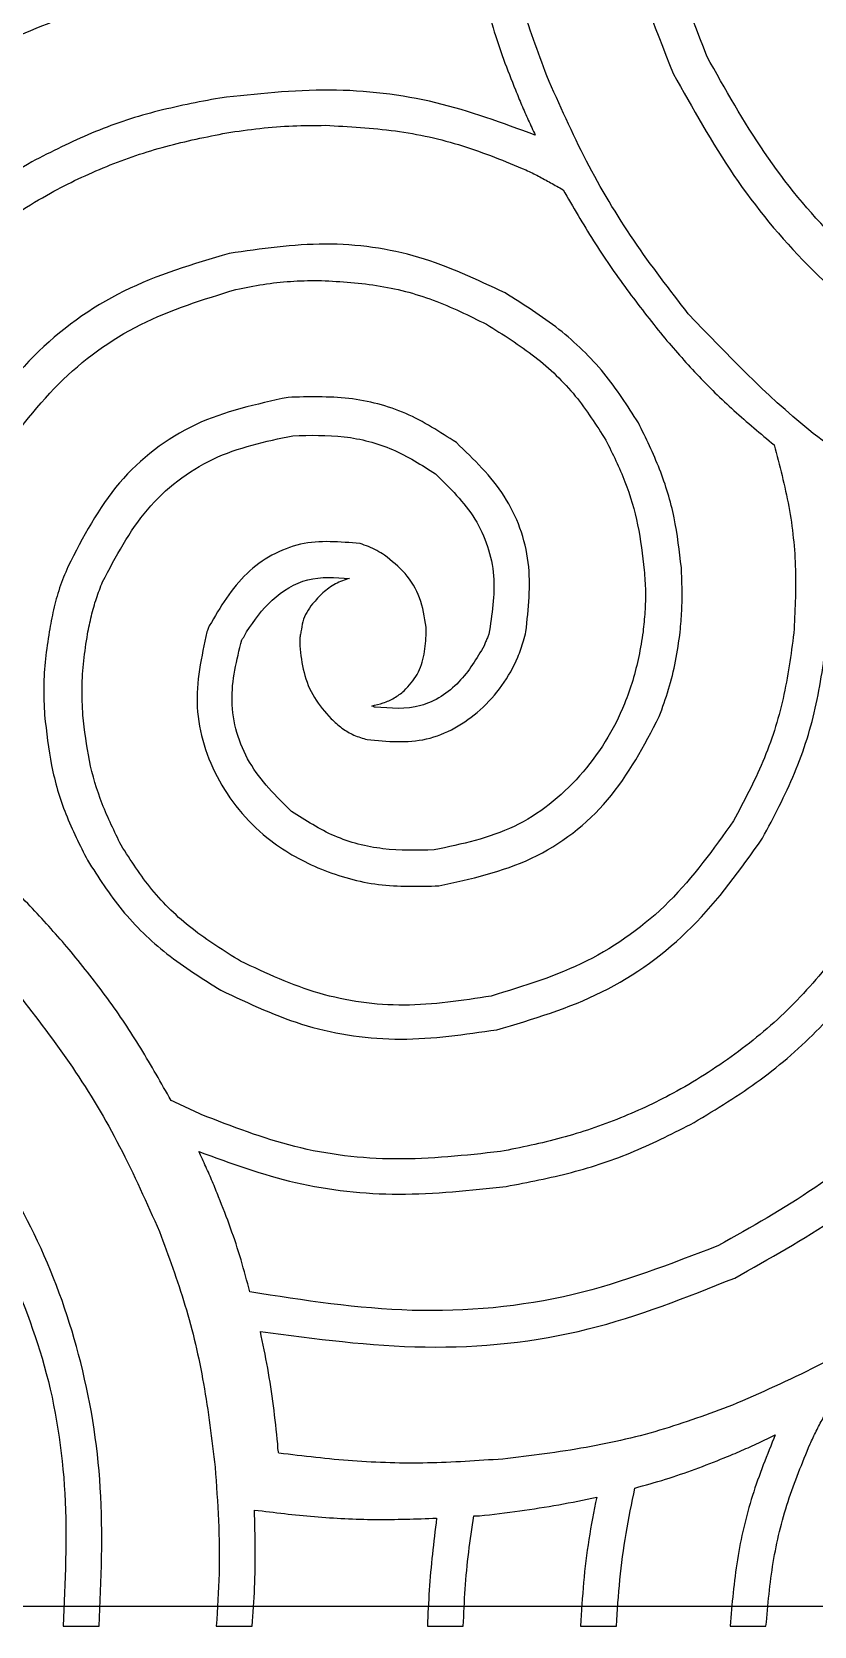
# Model space of a CAD drawing. Extents: x 0 to 371, y 0 to 260.
# Drawn here: x 199.2 to 217.05, y 0.21 to 36.57 of the extents above; entities that cross this region are included whole.
import ezdxf

# ---------------------------------------------------------------- set-up
doc = ezdxf.new("R2010")
doc.units = 0
doc.layers.add('Layer_1', color=7, linetype='CONTINUOUS')

msp = doc.modelspace()

# ---------------------------------------------------------------- linework, layer by layer
at = {"layer": 'Layer_1', "color": 7}
for points in [[(0.02646, 259.95312), (370.443122, 259.95312), (370.443122, 0.661457), (0.02646, 0.661457)], [(205.901123, 34.4348)], [(205.725424, 30.89858)]]:
    msp.add_lwpolyline(points, close=True, dxfattribs=at)
for points in [[(208.200726, 22.859795), (208.200726, 22.992087)], [(209.285414, 2.725107), (209.417706, 2.725107)], [(199.919061, 0.211565), (200.739166, 0.211565)], [(203.41187, 0.211565), (204.231976, 0.211565)], [(208.227081, 0.211565), (209.047186, 0.211565)], [(211.719374, 0.211565), (212.539995, 0.211565)], [(215.132602, 0.211565), (215.952708, 0.211565)]]:
    msp.add_lwpolyline(points, dxfattribs=at)
for points, knots in [([(212.645416, 46.566874), (212.464808, 45.304785), (212.105135, 42.791385), (212.490497, 39.021897), (213.395605, 36.728846), (213.836041, 35.613021)], [0, 0, 0, 0, 3.817741, 7.602876, 11.19059, 11.19059, 11.19059, 11.19059]), ([(214.603436, 36.009896), (214.175409, 37.112584), (213.294102, 39.38302), (212.973909, 43.113116), (213.371893, 45.589636), (213.571458, 46.831457)], [0, 0, 0, 0, 3.536436, 7.28153, 11.048228, 11.048228, 11.048228, 11.048228]), ([(210.952495, 35.559795), (210.746725, 36.114275), (210.327214, 37.244717), (209.90855, 39.048445), (209.758779, 40.294612), (209.682289, 40.931043)], [0, 0, 0, 0, 1.773057, 3.6148, 5.537175, 5.537175, 5.537175, 5.537175]), ([(198.675726, 36.380416), (199.346345, 36.667458), (200.721006, 37.255848), (202.965203, 37.739263), (204.514888, 37.82412), (205.300644, 37.867147)], [0, 0, 0, 0, 2.184858, 4.4786, 6.837881, 6.837881, 6.837881, 6.837881]), ([(209.523642, 37.411878), (209.588467, 37.160908), (209.716607, 36.664808), (209.955586, 35.940383), (210.144157, 35.474088), (210.237811, 35.242501)], [0, 0, 0, 0, 0.777492, 1.536895, 2.286196, 2.286196, 2.286196, 2.286196]), ([(219.392291, 30.189063), (218.752802, 30.726188), (217.466407, 31.806667), (215.852886, 33.78209), (215.021615, 35.26427), (214.603436, 36.009896)], [0, 0, 0, 0, 2.50184, 5.032695, 7.594725, 7.594725, 7.594725, 7.594725]), ([(214.180206, 30.135837), (213.754793, 30.68668), (212.900641, 31.792674), (211.815178, 33.611401), (211.241841, 34.9063), (210.952495, 35.559795)], [0, 0, 0, 0, 2.086879, 4.19008, 6.332929, 6.332929, 6.332929, 6.332929]), ([(213.836041, 35.613021), (214.275021, 34.825479), (215.146415, 33.262174), (216.844648, 31.19034), (218.194537, 30.060733), (218.863124, 29.501249)], [0, 0, 0, 0, 2.701851, 5.363294, 7.97507, 7.97507, 7.97507, 7.97507]), ([(203.490936, 35.057499), (202.992576, 34.962391), (201.998316, 34.772645), (200.553786, 34.290591), (199.654409, 33.831666), (199.204892, 33.602291)], [0, 0, 0, 0, 1.521205, 3.0349, 4.547437, 4.547437, 4.547437, 4.547437]), ([(210.687912, 34.210523), (209.941222, 34.486193), (208.431094, 35.043715), (205.971868, 35.332039), (204.327109, 35.15003), (203.490936, 35.057499)], [0, 0, 0, 0, 2.38255, 4.818536, 7.337633, 7.337633, 7.337633, 7.337633]), ([(210.237811, 35.242501), (210.283774, 35.127513), (210.376274, 34.8961), (210.529775, 34.553497), (210.63509, 34.325086), (210.687912, 34.210523)], [0, 0, 0, 0, 0.371463, 0.747572, 1.126046, 1.126046, 1.126046, 1.126046]), ([(195.844374, 29.60667), (196.20185, 30.045237), (196.911583, 30.91597), (198.199246, 32.009087), (199.53642, 32.876467), (200.902457, 33.521915), (202.25233, 33.984669), (203.183829, 34.170722), (203.649583, 34.263749)], [0, 0, 0, 0, 1.694336, 3.363942, 5.041931, 6.462991, 7.886567, 9.31017, 9.31017, 9.31017, 9.31017]), ([(203.649583, 34.263749), (203.901829, 34.300523), (204.40256, 34.373522), (205.154746, 34.430973), (205.653492, 34.43353), (205.901123, 34.4348)], [0, 0, 0, 0, 0.76461, 1.51782, 2.260578, 2.260578, 2.260578, 2.260578]), ([(205.901123, 34.4348), (206.434702, 34.406925), (207.490725, 34.351758), (209.037221, 34.012445), (209.9984, 33.614516), (210.476039, 33.416773)], [0, 0, 0, 0, 1.601448, 3.169478, 4.718378, 4.718378, 4.718378, 4.718378]), ([(199.204892, 33.602291), (198.692296, 33.290947), (197.668917, 32.669359), (196.306443, 31.47589), (195.541325, 30.549162), (195.156561, 30.083126)], [0, 0, 0, 0, 1.797007, 3.587655, 5.399073, 5.399073, 5.399073, 5.399073]), ([(210.476039, 33.416773), (210.571261, 33.37107), (210.761746, 33.279646), (211.040606, 33.123357), (211.227753, 33.019677), (211.322499, 32.967188)], [0, 0, 0, 0, 0.316782, 0.633701, 0.958668, 0.958668, 0.958668, 0.958668]), ([(211.322499, 32.967188), (211.549625, 32.576176), (212.002257, 31.796938), (212.765049, 30.684663), (213.321134, 29.983201), (213.598329, 29.633541)], [0, 0, 0, 0, 1.356262, 2.70286, 4.041263, 4.041263, 4.041263, 4.041263]), ([(209.999583, 30.612293), (209.355708, 30.916054), (208.060058, 31.527302), (205.875426, 31.828792), (204.432921, 31.618445), (203.702809, 31.511979)], [0, 0, 0, 0, 2.12763, 4.281365, 6.488666, 6.488666, 6.488666, 6.488666]), ([(203.702809, 31.511979), (202.884031, 31.269725), (201.252792, 30.787085), (199.129462, 29.252703), (198.142518, 27.853479), (197.643748, 27.146354)], [0, 0, 0, 0, 2.549794, 5.079918, 7.664968, 7.664968, 7.664968, 7.664968]), ([(198.331561, 26.696253), (198.795238, 27.338017), (199.711005, 28.605507), (201.638336, 30.011982), (203.11937, 30.464924), (203.861456, 30.691874)], [0, 0, 0, 0, 2.366591, 4.674042, 6.99129, 6.99129, 6.99129, 6.99129]), ([(203.861456, 30.691874), (204.068058, 30.733832), (204.479224, 30.817335), (205.102922, 30.886239), (205.518522, 30.894478), (205.725424, 30.89858)], [0, 0, 0, 0, 0.632265, 1.258296, 1.878937, 1.878937, 1.878937, 1.878937]), ([(205.725424, 30.89858), (206.175214, 30.875127), (207.070353, 30.828452), (208.379459, 30.490963), (209.177764, 30.095551), (209.576353, 29.898124)], [0, 0, 0, 0, 1.34924, 2.685161, 4.017308, 4.017308, 4.017308, 4.017308]), ([(213.042291, 27.649166), (212.793501, 28.037511), (212.287058, 28.828036), (211.243826, 29.831973), (210.419587, 30.348889), (209.999583, 30.612293)], [0, 0, 0, 0, 1.380369, 2.809918, 4.295238, 4.295238, 4.295238, 4.295238]), ([(209.576353, 29.898124), (209.954183, 29.662747), (210.694636, 29.201467), (211.630244, 28.305272), (212.080999, 27.598466), (212.301767, 27.252291)], [0, 0, 0, 0, 1.333712, 2.613745, 3.842465, 3.842465, 3.842465, 3.842465]), ([(224.393019, 23.759481), (223.032519, 24.241513), (220.398829, 25.17464), (216.879853, 27.310171), (215.062472, 29.212387), (214.180206, 30.135837)], [0, 0, 0, 0, 4.325799, 8.373986, 12.193383, 12.193383, 12.193383, 12.193383]), ([(213.598329, 29.633541), (213.852846, 29.338337), (214.36507, 28.74423), (215.217117, 27.915453), (215.829118, 27.40445), (216.138225, 27.146354)], [0, 0, 0, 0, 1.168937, 2.352526, 3.560394, 3.560394, 3.560394, 3.560394]), ([(205.052081, 28.231043), (204.327837, 28.0746), (202.887287, 27.763428), (201.055803, 26.360332), (200.372017, 25.038869), (200.024997, 24.368229)], [0, 0, 0, 0, 2.205182, 4.386198, 6.633616, 6.633616, 6.633616, 6.633616]), ([(208.888539, 27.199065), (208.514779, 27.441101), (207.7629, 27.927996), (206.425167, 28.269899), (205.513988, 28.244114), (205.052081, 28.231043)], [0, 0, 0, 0, 1.329611, 2.674722, 4.057669, 4.057669, 4.057669, 4.057669]), ([(214.021559, 24.341874), (213.977803, 24.725741), (213.890469, 25.49191), (213.553059, 26.607381), (213.213026, 27.300928), (213.042291, 27.649166)], [0, 0, 0, 0, 1.157468, 2.310219, 3.472746, 3.472746, 3.472746, 3.472746]), ([(200.818747, 24.024065), (201.121717, 24.600157), (201.719628, 25.737079), (203.290086, 26.959565), (204.534504, 27.224811), (205.158017, 27.357712)], [0, 0, 0, 0, 1.939308, 3.827231, 5.723082, 5.723082, 5.723082, 5.723082]), ([(205.158017, 27.357712), (205.549873, 27.367177), (206.322502, 27.38584), (207.455679, 27.097029), (208.094643, 26.688069), (208.412083, 26.484896)], [0, 0, 0, 0, 1.173202, 2.313221, 3.438758, 3.438758, 3.438758, 3.438758]), ([(210.476039, 22.886666), (210.534364, 23.413723), (210.65213, 24.477931), (210.076541, 26.062506), (209.287256, 26.817613), (208.888539, 27.199065)], [0, 0, 0, 0, 1.577528, 3.185267, 4.826555, 4.826555, 4.826555, 4.826555]), ([(212.301767, 27.252291), (212.454913, 26.941287), (212.759603, 26.322534), (213.055136, 25.321442), (213.134566, 24.634655), (213.174583, 24.288648)], [0, 0, 0, 0, 1.038856, 2.066839, 3.110587, 3.110587, 3.110587, 3.110587]), ([(216.138225, 27.146354), (216.261641, 26.680522), (216.508827, 25.747519), (216.66194, 24.302826), (216.612477, 23.339963), (216.587811, 22.859795)], [0, 0, 0, 0, 1.444482, 2.893114, 4.334162, 4.334162, 4.334162, 4.334162]), ([(208.412083, 26.484896), (208.740993, 26.164279), (209.398055, 25.523784), (209.847476, 24.171386), (209.701685, 23.276189), (209.629579, 22.83344)], [0, 0, 0, 0, 1.365554, 2.727964, 4.06117, 4.06117, 4.06117, 4.06117]), ([(206.692291, 24.897396), (206.234287, 24.937541), (205.307058, 25.018816), (203.993298, 24.279934), (203.50451, 23.447692), (203.252708, 23.018958)], [0, 0, 0, 0, 1.356337, 2.745907, 4.222353, 4.222353, 4.222353, 4.222353]), ([(207.248329, 24.632813), (207.191051, 24.668407), (207.073651, 24.741363), (206.887947, 24.831853), (206.756541, 24.875873), (206.692291, 24.897396)], [0, 0, 0, 0, 0.202266, 0.414576, 0.617704, 0.617704, 0.617704, 0.617704]), ([(200.024997, 24.368229), (199.959745, 24.208022), (199.829705, 23.888745), (199.692302, 23.391138), (199.631872, 23.054411), (199.601767, 22.886666)], [0, 0, 0, 0, 0.518626, 1.033569, 1.544746, 1.544746, 1.544746, 1.544746]), ([(208.200726, 22.992087), (208.163964, 23.218327), (208.092516, 23.658028), (207.750194, 24.237864), (207.414311, 24.502191), (207.248329, 24.632813)], [0, 0, 0, 0, 0.683741, 1.328857, 1.959094, 1.959094, 1.959094, 1.959094]), ([(200.474583, 22.83344), (200.50267, 22.971965), (200.558087, 23.245285), (200.669033, 23.64479), (200.769153, 23.898425), (200.818747, 24.024065)], [0, 0, 0, 0, 0.424009, 0.8366, 1.2416, 1.2416, 1.2416, 1.2416]), ([(204.099684, 22.886666), (204.278452, 23.140776), (204.636607, 23.649878), (205.487123, 24.170832), (206.129278, 24.126237), (206.454579, 24.103646)], [0, 0, 0, 0, 0.929904, 1.863034, 2.821039, 2.821039, 2.821039, 2.821039]), ([(206.454579, 24.103646), (206.343404, 24.066808), (206.120917, 23.993087), (205.837065, 23.781514), (205.683752, 23.607623), (205.607603, 23.521253)], [0, 0, 0, 0, 0.349496, 0.699425, 1.044749, 1.044749, 1.044749, 1.044749]), ([(213.174583, 24.288648), (213.187067, 24.130353), (213.211863, 23.815968), (213.195901, 23.347), (213.164005, 23.039013), (213.148227, 22.886666)], [0, 0, 0, 0, 0.47604, 0.945453, 1.404938, 1.404938, 1.404938, 1.404938]), ([(213.995204, 22.886666), (214.009388, 23.045621), (214.037893, 23.365042), (214.042392, 23.851155), (214.02856, 24.17697), (214.021559, 24.341874)], [0, 0, 0, 0, 0.478603, 0.961761, 1.456911, 1.456911, 1.456911, 1.456911]), ([(205.607603, 23.521253), (205.560145, 23.458482), (205.466627, 23.334786), (205.379139, 23.116041), (205.355149, 22.963698), (205.343019, 22.886666)], [0, 0, 0, 0, 0.235301, 0.463676, 0.697265, 0.697265, 0.697265, 0.697265]), ([(203.252708, 23.018958), (203.245472, 23.007828), (203.229432, 22.983156), (203.220589, 22.935549), (203.207183, 22.903725), (203.199997, 22.886666)], [0, 0, 0, 0, 0.039476, 0.087505, 0.142997, 0.142997, 0.142997, 0.142997]), ([(199.601767, 22.886666), (199.570048, 22.681256), (199.505953, 22.266177), (199.463787, 21.628441), (199.485058, 21.1989), (199.495831, 20.981356)], [0, 0, 0, 0, 0.623438, 1.259798, 1.912811, 1.912811, 1.912811, 1.912811]), ([(200.369162, 20.981356), (200.35835, 21.190385), (200.336912, 21.604832), (200.379678, 22.224792), (200.442966, 22.630674), (200.474583, 22.83344)], [0, 0, 0, 0, 0.62747, 1.244106, 1.859682, 1.859682, 1.859682, 1.859682]), ([(203.199997, 22.886666), (203.074258, 22.314509), (202.820962, 21.161922), (203.388932, 19.412832), (204.473554, 18.145134), (205.796195, 17.424998), (207.114395, 17.05437), (208.028506, 17.07947), (208.491664, 17.092188)], [0, 0, 0, 0, 1.731203, 3.487438, 5.285215, 6.609014, 7.955642, 9.338713, 9.338713, 9.338713, 9.338713]), ([(205.131662, 18.785624), (204.777015, 19.135593), (204.074032, 19.829303), (203.641364, 21.303757), (203.877511, 22.240206), (203.993747, 22.701148)], [0, 0, 0, 0, 1.479953, 2.933571, 4.342663, 4.342663, 4.342663, 4.342663]), ([(203.993747, 22.701148), (204.009727, 22.720502), (204.041437, 22.75891), (204.071085, 22.824515), (204.090518, 22.866748), (204.099684, 22.886666)], [0, 0, 0, 0, 0.074948, 0.148729, 0.214586, 0.214586, 0.214586, 0.214586]), ([(205.343019, 22.886666), (205.335909, 22.851482), (205.321776, 22.781549), (205.316825, 22.67483), (205.316718, 22.60415), (205.316664, 22.568856)], [0, 0, 0, 0, 0.107533, 0.213734, 0.319652, 0.319652, 0.319652, 0.319652]), ([(205.316664, 22.568856), (205.339819, 22.3644), (205.386296, 21.954015), (205.621825, 21.368954), (205.894861, 21.057429), (206.030833, 20.902291)], [0, 0, 0, 0, 0.616138, 1.236716, 1.852341, 1.852341, 1.852341, 1.852341]), ([(206.851454, 20.425835), (207.311512, 20.384843), (208.242901, 20.301854), (209.52421, 21.05411), (210.139805, 21.906049), (210.364956, 22.490317), (210.424606, 22.68544), (210.45863, 22.818554), (210.476039, 22.886666)], [0, 0, 0, 0, 1.356337, 2.745907, 4.222353, 4.421867, 4.623134, 4.834031, 4.834031, 4.834031, 4.834031]), ([(209.523642, 22.568856), (209.351539, 22.277835), (209.005392, 21.692512), (208.092071, 21.083677), (207.390249, 21.13899), (207.036456, 21.166874)], [0, 0, 0, 0, 1.010992, 2.033382, 3.072707, 3.072707, 3.072707, 3.072707]), ([(207.697914, 21.536878), (207.805973, 21.656886), (208.023851, 21.898857), (208.172969, 22.373939), (208.19148, 22.697957), (208.200726, 22.859795)], [0, 0, 0, 0, 0.479683, 0.967182, 1.45365, 1.45365, 1.45365, 1.45365]), ([(213.148227, 22.886666), (213.118728, 22.697221), (213.060464, 22.323051), (212.918068, 21.774195), (212.58349, 20.808524), (211.796921, 19.54348), (210.260415, 18.307818), (209.011495, 18.044319), (208.385728, 17.912293)], [0, 0, 0, 0, 0.574893, 1.135461, 1.698344, 3.637651, 5.525575, 7.421426, 7.421426, 7.421426, 7.421426]), ([(209.629579, 22.83344), (209.618777, 22.804568), (209.596277, 22.744428), (209.556944, 22.657868), (209.534444, 22.597729), (209.523642, 22.568856)], [0, 0, 0, 0, 0.092457, 0.192584, 0.28504, 0.28504, 0.28504, 0.28504]), ([(213.518747, 20.955001), (213.592952, 21.159954), (213.742234, 21.572268), (213.901793, 22.219399), (213.963785, 22.66223), (213.995204, 22.886666)], [0, 0, 0, 0, 0.653634, 1.314954, 1.994565, 1.994565, 1.994565, 1.994565]), ([(216.587811, 22.859795), (216.520892, 22.359212), (216.387076, 21.358213), (215.921879, 19.908459), (215.448517, 19.018217), (215.212184, 18.573751)], [0, 0, 0, 0, 1.513325, 3.026145, 4.534517, 4.534517, 4.534517, 4.534517]), ([(215.873642, 18.176876), (216.132844, 18.664975), (216.651247, 19.641169), (217.150083, 21.236172), (217.286718, 22.335588), (217.355206, 22.886666)], [0, 0, 0, 0, 1.655747, 3.311482, 4.975489, 4.975489, 4.975489, 4.975489]), ([(206.956874, 21.19323), (207.045134, 21.214507), (207.222567, 21.257282), (207.477278, 21.368225), (207.624121, 21.480471), (207.697914, 21.536878)], [0, 0, 0, 0, 0.272222, 0.547266, 0.825112, 0.825112, 0.825112, 0.825112]), ([(207.036456, 21.166874), (207.027422, 21.168613), (207.008678, 21.172221), (206.984653, 21.187883), (206.965908, 21.191491), (206.956874, 21.19323)], [0, 0, 0, 0, 0.027378, 0.056812, 0.08419, 0.08419, 0.08419, 0.08419]), ([(199.495831, 20.981356), (199.537894, 20.597697), (199.621815, 19.832239), (199.948931, 18.712106), (200.298541, 18.021706), (200.474583, 17.674065)], [0, 0, 0, 0, 1.156623, 2.307632, 3.475039, 3.475039, 3.475039, 3.475039]), ([(201.241978, 18.01823), (201.088834, 18.329189), (200.784168, 18.947819), (200.488592, 19.948727), (200.409175, 20.635393), (200.369162, 20.981356)], [0, 0, 0, 0, 1.038734, 2.066479, 3.110095, 3.110095, 3.110095, 3.110095]), ([(206.030833, 20.902291), (206.111072, 20.828728), (206.268738, 20.684179), (206.547204, 20.51954), (206.749574, 20.457213), (206.851454, 20.425835)], [0, 0, 0, 0, 0.326106, 0.640784, 0.959816, 0.959816, 0.959816, 0.959816]), ([(208.491664, 17.092188), (209.216168, 17.250594), (210.657867, 17.565807), (212.482611, 18.973087), (213.170629, 20.289123), (213.518747, 20.955001)], [0, 0, 0, 0, 2.206856, 4.391448, 6.628866, 6.628866, 6.628866, 6.628866]), ([(208.385728, 17.912293), (207.993866, 17.90286), (207.221206, 17.884261), (206.088068, 18.173395), (205.449103, 18.582419), (205.131662, 18.785624)], [0, 0, 0, 0, 1.173205, 2.313288, 3.43889, 3.43889, 3.43889, 3.43889]), ([(215.212184, 18.573751), (214.753113, 17.931383), (213.844126, 16.659457), (211.910106, 15.258895), (210.426031, 14.805743), (209.682289, 14.578646)], [0, 0, 0, 0, 2.359118, 4.671187, 6.993908, 6.993908, 6.993908, 6.993908]), ([(200.104579, 15.583753), (199.832038, 15.898463), (199.282857, 16.532617), (198.375938, 17.422713), (197.713288, 17.959118), (197.379164, 18.229587)], [0, 0, 0, 0, 1.248722, 2.516229, 3.805333, 3.805333, 3.805333, 3.805333]), ([(203.967392, 15.372396), (203.589562, 15.607773), (202.849109, 16.069054), (201.913501, 16.965248), (201.462746, 17.672055), (201.241978, 18.01823)], [0, 0, 0, 0, 1.333712, 2.613745, 3.842465, 3.842465, 3.842465, 3.842465]), ([(209.814581, 13.811251), (210.631698, 14.05332), (212.259862, 14.53566), (214.376538, 16.075676), (215.37027, 17.470388), (215.873642, 18.176876)], [0, 0, 0, 0, 2.544261, 5.069616, 7.661989, 7.661989, 7.661989, 7.661989]), ([(200.474583, 17.674065), (200.723372, 17.28572), (201.229816, 16.495195), (202.273048, 15.491258), (203.097287, 14.974342), (203.517291, 14.710938)], [0, 0, 0, 0, 1.380369, 2.809918, 4.295238, 4.295238, 4.295238, 4.295238]), ([(217.69937, 15.68969), (217.341895, 15.251122), (216.632163, 14.380388), (215.344495, 13.28728), (214.007356, 12.419878), (212.641301, 11.774551), (211.291385, 11.312101), (210.359911, 11.12612), (209.894162, 11.033126)], [0, 0, 0, 0, 1.694336, 3.363942, 5.041931, 6.462934, 7.88643, 9.310004, 9.310004, 9.310004, 9.310004]), ([(202.379892, 12.197396), (202.154665, 12.596677), (201.706799, 13.390651), (200.953822, 14.528194), (200.387128, 15.232562), (200.104579, 15.583753)], [0, 0, 0, 0, 1.375121, 2.734443, 4.086127, 4.086127, 4.086127, 4.086127]), ([(209.682289, 14.578646), (209.02197, 14.477437), (207.716122, 14.277285), (205.73359, 14.549195), (204.55437, 15.098814), (203.967392, 15.372396)], [0, 0, 0, 0, 1.997914, 3.95108, 5.886882, 5.886882, 5.886882, 5.886882]), ([(200.739166, 0.211565), (200.785252, 1.264003), (200.876378, 3.344969), (200.373695, 6.381358), (199.375051, 9.128765), (197.926806, 11.495352), (196.253959, 13.579844), (194.900751, 14.707796), (194.230519, 15.26646)], [0, 0, 0, 0, 3.153614, 6.235583, 9.164242, 11.866093, 14.527536, 17.139312, 17.139312, 17.139312, 17.139312]), ([(214.312497, 11.694585), (214.825093, 12.005929), (215.848472, 12.627516), (217.210947, 13.820986), (217.976064, 14.747714), (218.360829, 15.213749)], [0, 0, 0, 0, 1.797007, 3.587655, 5.399073, 5.399073, 5.399073, 5.399073]), ([(198.887083, 14.631357), (199.31253, 14.080508), (200.166761, 12.974491), (201.252511, 11.155834), (201.825928, 9.8609), (202.115309, 9.207398)], [0, 0, 0, 0, 2.086959, 4.190287, 6.333192, 6.333192, 6.333192, 6.333192]), ([(203.517291, 14.710938), (204.161211, 14.407176), (205.456989, 13.795909), (207.641793, 13.494442), (209.084425, 13.704789), (209.814581, 13.811251)], [0, 0, 0, 0, 2.127754, 4.281735, 6.489169, 6.489169, 6.489169, 6.489169]), ([(220.688852, 13.67896), (220.151727, 13.039471), (219.071248, 11.753076), (217.095825, 10.139555), (215.613646, 9.308284), (214.868019, 8.890105)], [0, 0, 0, 0, 2.50184, 5.032695, 7.594725, 7.594725, 7.594725, 7.594725]), ([(215.238539, 8.149065), (216.026081, 8.588045), (217.589386, 9.459439), (219.66122, 11.157672), (220.790827, 12.507561), (221.350311, 13.176148)], [0, 0, 0, 0, 2.701851, 5.363294, 7.97507, 7.97507, 7.97507, 7.97507]), ([(203.067706, 11.879587), (202.990505, 11.91463), (202.83772, 11.983983), (202.609878, 12.093), (202.457093, 12.162353), (202.379892, 12.197396)], [0, 0, 0, 0, 0.25434, 0.503356, 0.757696, 0.757696, 0.757696, 0.757696]), ([(209.894162, 11.033126), (209.095953, 10.945941), (207.530794, 10.774985), (205.192278, 11.050619), (203.770227, 11.605476), (203.067706, 11.879587)], [0, 0, 0, 0, 2.40486, 4.715544, 6.971607, 6.971607, 6.971607, 6.971607]), ([(210.026454, 10.239376), (210.524814, 10.334484), (211.519073, 10.524231), (212.963603, 11.006285), (213.862981, 11.46521), (214.312497, 11.694585)], [0, 0, 0, 0, 1.521205, 3.0349, 4.547437, 4.547437, 4.547437, 4.547437]), ([(203.464581, 10.001148), (203.418652, 10.116131), (203.326227, 10.34752), (203.173025, 10.69018), (203.067784, 10.918568), (203.014995, 11.033126)], [0, 0, 0, 0, 0.371413, 0.747421, 1.125839, 1.125839, 1.125839, 1.125839]), ([(203.014995, 11.033126), (203.742062, 10.767846), (205.212434, 10.23136), (207.608524, 9.976321), (209.21036, 10.150591), (210.026454, 10.239376)], [0, 0, 0, 0, 2.315932, 4.683594, 7.142714, 7.142714, 7.142714, 7.142714]), ([(204.178749, 7.831771), (204.113582, 8.076783), (203.983338, 8.566459), (203.743684, 9.290267), (203.557873, 9.763531), (203.464581, 10.001148)], [0, 0, 0, 0, 0.760478, 1.519881, 2.285632, 2.285632, 2.285632, 2.285632]), ([(202.115309, 9.207398), (202.321044, 8.652964), (202.740469, 7.522655), (203.158849, 5.719072), (203.308545, 4.47305), (203.384999, 3.836666)], [0, 0, 0, 0, 1.772887, 3.614331, 5.536555, 5.536555, 5.536555, 5.536555]), ([(198.517079, 8.784168), (198.87519, 7.91725), (199.610189, 6.137963), (200.054798, 3.210976), (199.964651, 1.218982), (199.919061, 0.211565)], [0, 0, 0, 0, 2.806706, 5.760562, 8.782936, 8.782936, 8.782936, 8.782936]), ([(214.868019, 8.890105), (213.778415, 8.467419), (211.536946, 7.597896), (207.855629, 7.260094), (205.407605, 7.64071), (204.178749, 7.831771)], [0, 0, 0, 0, 3.494909, 7.189522, 10.913489, 10.913489, 10.913489, 10.913489]), ([(220.715208, 8.519585), (220.164364, 8.094172), (219.05837, 7.240021), (217.239643, 6.154557), (215.944744, 5.58122), (215.291249, 5.291875)], [0, 0, 0, 0, 2.086879, 4.19008, 6.332929, 6.332929, 6.332929, 6.332929]), ([(204.416978, 6.932085), (205.667872, 6.76406), (208.156029, 6.42984), (211.880129, 6.807035), (214.140026, 7.710096), (215.238539, 8.149065)], [0, 0, 0, 0, 3.780651, 7.520103, 11.057124, 11.057124, 11.057124, 11.057124]), ([(204.813853, 4.365833), (204.783883, 4.656478), (204.724185, 5.235426), (204.593384, 6.092179), (204.475392, 6.653961), (204.416978, 6.932085)], [0, 0, 0, 0, 0.876497, 1.745927, 2.598393, 2.598393, 2.598393, 2.598393]), ([(215.291249, 5.291875), (214.7431, 5.085908), (213.621979, 4.664647), (211.826434, 4.247617), (210.58293, 4.098131), (209.946872, 4.021668)], [0, 0, 0, 0, 1.75538, 3.590254, 5.511553, 5.511553, 5.511553, 5.511553]), ([(216.958331, 4.365833), (217.004301, 4.463179), (217.096979, 4.659437), (217.250062, 4.948853), (217.355147, 5.141772), (217.407916, 5.238648)], [0, 0, 0, 0, 0.322925, 0.651039, 0.981997, 0.981997, 0.981997, 0.981997]), ([(204.840208, 4.15396), (204.833134, 4.177976), (204.819727, 4.223497), (204.813735, 4.295116), (204.813812, 4.341651), (204.813853, 4.365833)], [0, 0, 0, 0, 0.074913, 0.141994, 0.21457, 0.21457, 0.21457, 0.21457]), ([(212.963226, 3.36021), (213.196898, 3.424922), (213.659861, 3.553131), (214.337235, 3.789739), (214.914532, 4.010199), (215.396974, 4.212387), (215.784718, 4.389986), (216.038772, 4.515189), (216.164581, 4.57719)], [0, 0, 0, 0, 0.727214, 1.440791, 2.151392, 2.580934, 3.009838, 3.430597, 3.430597, 3.430597, 3.430597]), ([(216.164581, 4.57719), (215.979083, 4.117842), (215.606049, 3.194094), (215.263286, 1.722807), (215.176376, 0.717773), (215.132602, 0.211565)], [0, 0, 0, 0, 1.484712, 2.985751, 4.509004, 4.509004, 4.509004, 4.509004]), ([(215.952708, 0.211565), (215.996224, 0.697615), (216.082252, 1.65849), (216.419659, 3.058169), (216.779798, 3.932432), (216.958331, 4.365833)], [0, 0, 0, 0, 1.462851, 2.891925, 4.296809, 4.296809, 4.296809, 4.296809]), ([(209.946872, 4.021668), (209.374588, 3.9828), (208.234479, 3.905366), (206.525437, 3.95232), (205.400288, 4.086946), (204.840208, 4.15396)], [0, 0, 0, 0, 1.720198, 3.426992, 5.118717, 5.118717, 5.118717, 5.118717]), ([(203.384999, 3.836666), (203.414855, 3.431522), (203.474366, 2.623964), (203.491776, 1.412922), (203.43843, 0.610885), (203.41187, 0.211565)], [0, 0, 0, 0, 1.218652, 2.429094, 3.629324, 3.629324, 3.629324, 3.629324]), ([(212.539995, 0.211565), (212.562994, 0.564332), (212.608996, 1.26995), (212.745972, 2.322518), (212.890834, 3.014439), (212.963226, 3.36021)], [0, 0, 0, 0, 1.060427, 2.121111, 3.180638, 3.180638, 3.180638, 3.180638]), ([(209.417706, 2.725107), (209.723309, 2.762044), (210.327886, 2.835118), (211.220099, 2.971166), (211.80256, 3.089809), (212.089894, 3.148337)], [0, 0, 0, 0, 0.92348, 1.826927, 2.706521, 2.706521, 2.706521, 2.706521]), ([(212.089894, 3.148337), (212.02619, 2.828618), (211.898228, 2.186404), (211.782705, 1.204443), (211.740577, 0.543968), (211.719374, 0.211565)], [0, 0, 0, 0, 0.977702, 1.96389, 2.963097, 2.963097, 2.963097, 2.963097]), ([(204.231976, 0.211565), (204.25327, 0.50279), (204.295962, 1.086658), (204.305426, 1.969703), (204.29163, 2.56019), (204.284686, 2.857398)], [0, 0, 0, 0, 0.875822, 1.755912, 2.647795, 2.647795, 2.647795, 2.647795]), ([(204.284686, 2.857398), (204.739187, 2.802784), (205.653864, 2.692872), (207.042123, 2.624454), (207.972185, 2.656376), (208.438954, 2.672396)], [0, 0, 0, 0, 1.373125, 2.763393, 4.164094, 4.164094, 4.164094, 4.164094]), ([(208.438954, 2.672396), (208.405509, 2.399142), (208.338715, 1.853414), (208.26403, 1.032924), (208.239387, 0.485116), (208.227081, 0.211565)], [0, 0, 0, 0, 0.825871, 1.649386, 2.470783, 2.470783, 2.470783, 2.470783]), ([(209.047186, 0.211565), (209.059537, 0.493598), (209.084191, 1.056572), (209.163143, 1.895493), (209.24478, 2.449405), (209.285414, 2.725107)], [0, 0, 0, 0, 0.846837, 1.690392, 2.526343, 2.526343, 2.526343, 2.526343])]:
    msp.add_open_spline(points, degree=3, knots=knots, dxfattribs=at)

doc.saveas('drawing.dxf')
